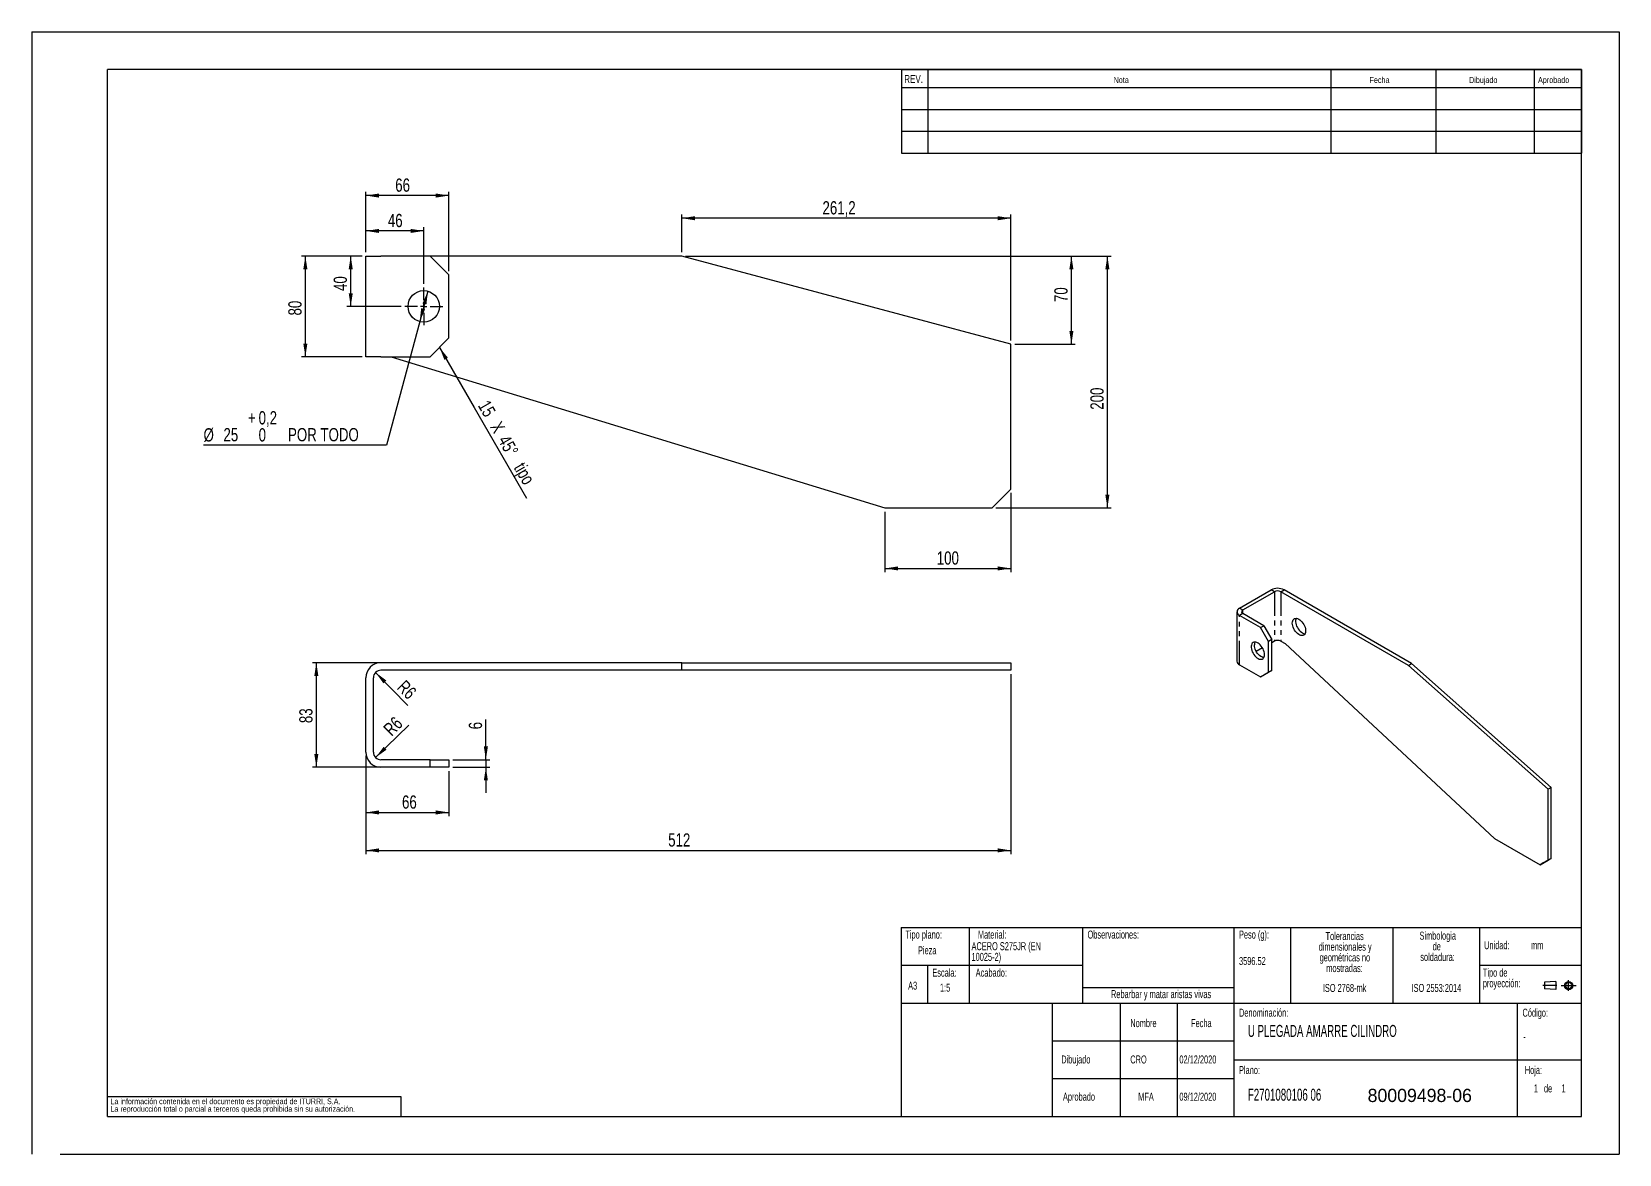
# Model space of a CAD drawing. Extents: x 0 to 1170, y 0 to 297.
# Drawn here: x 0 to 420, y 0 to 297 of the extents above; entities that cross this region are included whole.
import ezdxf

# ---------------------------------------------------------------- set-up
doc = ezdxf.new("R2010")
doc.units = 0
for name, pattern in [('SLD-CENTRADA-DOBLE', [12.7, 6.35, -1.27, 1.27, -1.27, 1.27, -1.27]), ('SLD-CENTRADA-TRAZOS-LARGOS', [19.05, 15.24, -1.27, 1.27, -1.27]), ('SLD-CONTINUA', [0])]:
    doc.linetypes.add(name, pattern=pattern)
doc.layers.get('0').update_dxf_attribs({"linetype": 'CONTINUOUS'})
doc.layers.add('FORMATO', color=7, linetype='SLD-CONTINUA')
doc.layers.add('SLD-0', color=179, linetype='SLD-CONTINUA')
doc.styles.add('SLDTEXTSTYLE0', font='TXT', dxfattribs={"width": 0.605})
doc.styles.add('SLDTEXTSTYLE1', font='TXT', dxfattribs={"width": 0.75})
doc.dimstyles.new('SLDDIMSTYLE0', dxfattribs={"dimtxt": 3.5, "dimasz": 3.5, "dimexe": 0, "dimexo": 0.0625, "dimgap": 0.875, "dimtad": 1, "dimdec": 1, "dimlfac": 3, "dimrnd": 1e-09, "dimzin": 12, "dimdsep": 46, "dimtxsty": 'SLDTEXTSTYLE1', "dimsah": 1, "dimcen": 0.09, "dimadec": 0, "dimazin": 0, "dimtfac": 1, "dimtdec": 1, "dimtofl": 0, "dimtmove": 0, "dimatfit": 3, "dimfxl": 1, "dimtolj": 1, "dimtzin": 12, "dimarcsym": 0})
doc.dimstyles.new('SLDDIMSTYLE1', dxfattribs={"dimtxt": 3.5, "dimasz": 3.5, "dimexe": 0, "dimexo": 0.0625, "dimgap": 0.875, "dimtad": 0, "dimtih": 1, "dimtoh": 1, "dimdec": 1, "dimlfac": 3, "dimrnd": 1e-09, "dimzin": 12, "dimdsep": 46, "dimtxsty": 'SLDTEXTSTYLE1', "dimsah": 1, "dimcen": 0, "dimadec": 0, "dimazin": 0, "dimtol": 1, "dimtp": 0.2, "dimtfac": 1, "dimtdec": 1, "dimtmove": 0, "dimatfit": 3, "dimfxl": 1, "dimtolj": 1, "dimarcsym": 0})
doc.dimstyles.new('SLDDIMSTYLE2', dxfattribs={"dimtxt": 3.5, "dimasz": 3.5, "dimexe": 0, "dimexo": 0.0625, "dimgap": 0.875, "dimtad": 1, "dimdec": 1, "dimlfac": 3, "dimrnd": 1e-09, "dimzin": 12, "dimdsep": 46, "dimtxsty": 'SLDTEXTSTYLE1', "dimsah": 1, "dimcen": 0, "dimadec": 0, "dimazin": 0, "dimtfac": 1, "dimtdec": 1, "dimtofl": 0, "dimtmove": 1, "dimatfit": 3, "dimfxl": 1, "dimtolj": 1, "dimtzin": 12, "dimarcsym": 0})
doc.dimstyles.new('SLDDIMSTYLE3', dxfattribs={"dimtxt": 3.5, "dimasz": 3.5, "dimexe": 0, "dimexo": 0.0625, "dimgap": 0.875, "dimtad": 1, "dimdec": 1, "dimlfac": 3, "dimrnd": 1e-09, "dimzin": 12, "dimdsep": 46, "dimtxsty": 'SLDTEXTSTYLE1', "dimsah": 1, "dimcen": 0.09, "dimadec": 0, "dimazin": 0, "dimtfac": 1, "dimtdec": 1, "dimtmove": 0, "dimatfit": 0, "dimfxl": 1, "dimtolj": 1, "dimtzin": 12, "dimarcsym": 0})

# ---------------------------------------------------------------- blocks, each defined once
blk = doc.blocks.new('BLOQUE3')
at = {"color": 7, "linetype": 'SLD-CENTRADA-TRAZOS-LARGOS'}
for p, q in [((397.92, 130.06), (394.8, 130.06)), ((398.88, 130.02), (402.16, 130.02)), ((400.52, 128.85), (400.52, 131.19))]:
    blk.add_line(p, q, dxfattribs=at)
at = {"color": 7, "linetype": 'SLD-CONTINUA'}
for p, q in [((397.68, 130.95), (395.23, 130.77)), ((395.23, 130.77), (395.23, 129.34)), ((397.68, 130.95), (397.68, 129.16)), ((397.68, 129.16), (395.23, 129.34))]:
    blk.add_line(p, q, dxfattribs=at)
for radius in [0.892, 0.713]:
    blk.add_circle((400.52, 130.02), radius, dxfattribs=at)
blk = doc.blocks.new('SW_NOTE_0')
at = {"layer": 'SLD-0', "color": 0, "attachment_point": 2, "style": 'SLDTEXTSTYLE0'}
for s, insert, char_height in [('dimensionales y', (7.54, -0.09), 2.1167), ('Tolerancias', (7.41, 2.73), 2.1167), ('geométricas no', (7.46, -2.92), 2.1167), ('mostradas:', (7.38, -5.74), 2.117)]:
    blk.add_mtext(s, dxfattribs=dict(at, insert=insert, char_height=char_height))
blk = doc.blocks.new('SW_NOTE_0_1')
at = {"layer": 'SLD-0', "color": 0, "attachment_point": 1, "style": 'SLDTEXTSTYLE0'}
for s, insert, char_height in [('Tipo de', (0, 2.73), 2.117), ('proyección:', (0, -0.09), 2.1167)]:
    blk.add_mtext(s, dxfattribs=dict(at, insert=insert, char_height=char_height))
blk = doc.blocks.new('SW_NOTE_0_2')
at = {"layer": 'SLD-0', "color": 0, "char_height": 2.117, "attachment_point": 2, "style": 'SLDTEXTSTYLE0'}
for s, insert in [('Simbologia', (7.11, 2.73)), ('de', (6.84, -0.09)), ('soldadura:', (7.06, -2.92))]:
    blk.add_mtext(s, dxfattribs=dict(at, insert=insert))
blk = doc.blocks.new('SW_NOTE_0_3')
at = {"layer": 'SLD-0', "color": 0, "attachment_point": 1, "style": 'SLDTEXTSTYLE0'}
for s, insert, char_height in [('ACERO S275JR (EN', (0, 2.73), 2.1167), ('10025-2)', (0, -0.09), 2.117)]:
    blk.add_mtext(s, dxfattribs=dict(at, insert=insert, char_height=char_height))
blk = doc.blocks.new('SW_NOTE_0_4')
at = {"layer": 'SLD-0', "color": 0, "char_height": 1.5, "attachment_point": 1, "style": 'SLDTEXTSTYLE1'}
for s, insert in [('La información contenida en el documento es propiedad de ITURRI, S.A.', (0, 1.93)), ('La reproducción total o parcial a terceros queda prohibida sin su autorización.', (0, -0.07))]:
    blk.add_mtext(s, dxfattribs=dict(at, insert=insert))
blk = doc.blocks.new('SW_NOTE_0_5')
at = {"layer": 'SLD-0', "color": 0, "attachment_point": 2, "style": 'SLDTEXTSTYLE0'}
for s, insert, char_height in [('dimensionales y', (7.54, -0.09), 2.1167), ('Tolerancias', (7.41, 2.73), 2.1167), ('geométricas no', (7.46, -2.92), 2.1167), ('mostradas:', (7.38, -5.74), 2.117)]:
    blk.add_mtext(s, dxfattribs=dict(at, insert=insert, char_height=char_height))
blk = doc.blocks.new('SW_NOTE_0_6')
at = {"layer": 'SLD-0', "color": 0, "attachment_point": 1, "style": 'SLDTEXTSTYLE0'}
for s, insert, char_height in [('Tipo de', (0, 2.73), 2.117), ('proyección:', (0, -0.09), 2.1167)]:
    blk.add_mtext(s, dxfattribs=dict(at, insert=insert, char_height=char_height))
blk = doc.blocks.new('SW_NOTE_0_7')
at = {"layer": 'SLD-0', "color": 0, "char_height": 2.117, "attachment_point": 2, "style": 'SLDTEXTSTYLE0'}
for s, insert in [('Simbologia', (7.11, 2.73)), ('de', (6.84, -0.09)), ('soldadura:', (7.06, -2.92))]:
    blk.add_mtext(s, dxfattribs=dict(at, insert=insert))
blk = doc.blocks.new('SW_NOTE_0_8')
at = {"layer": 'SLD-0', "color": 0, "attachment_point": 1, "style": 'SLDTEXTSTYLE0'}
for s, insert, char_height in [('ACERO S275JR (EN', (0, 2.73), 2.1167), ('10025-2)', (0, -0.09), 2.117)]:
    blk.add_mtext(s, dxfattribs=dict(at, insert=insert, char_height=char_height))
blk = doc.blocks.new('SW_NOTE_0_9')
at = {"layer": 'SLD-0', "color": 0, "char_height": 1.5, "attachment_point": 1, "style": 'SLDTEXTSTYLE1'}
for s, insert in [('La información contenida en el documento es propiedad de ITURRI, S.A.', (0, 1.93)), ('La reproducción total o parcial a terceros queda prohibida sin su autorización.', (0, -0.07))]:
    blk.add_mtext(s, dxfattribs=dict(at, insert=insert))
blk = doc.blocks.new('_D')
at = {"layer": 'FORMATO', "color": 7, "transparency": 16777216}
for p, q in [((88.39, 238.66), (88.39, 254.66)), ((110.39, 253.66), (88.39, 253.66)), ((110.39, 233.66), (110.39, 254.66))]:
    blk.add_line(p, q, dxfattribs=at)
for points in [[(88.39, 253.66), (91.89, 253.12), (91.89, 254.2)], [(110.39, 253.66), (106.89, 254.2), (106.89, 253.12)]]:
    blk.add_solid(points, dxfattribs=at)
at = {"layer": 'FORMATO', "color": 7, "transparency": 16777216, "insert": (96.17, 258.17), "char_height": 3.5, "attachment_point": 1, "style": 'SLDTEXTSTYLE1'}
blk.add_mtext('66', dxfattribs=at)
blk = doc.blocks.new('_D_1')
at = {"layer": 'FORMATO', "color": 7, "transparency": 16777216}
for p, q in [((87.39, 237.66), (71.39, 237.66)), ((72.39, 211), (72.39, 237.66)), ((87.39, 211), (71.39, 211))]:
    blk.add_line(p, q, dxfattribs=at)
for points in [[(72.39, 237.66), (71.85, 234.16), (72.93, 234.16)], [(72.39, 211), (72.93, 214.5), (71.85, 214.5)]]:
    blk.add_solid(points, dxfattribs=at)
at = {"layer": 'FORMATO', "color": 7, "transparency": 16777216, "insert": (67.88, 221.93), "char_height": 3.5, "attachment_point": 1, "rotation": 90, "style": 'SLDTEXTSTYLE1'}
blk.add_mtext('80', dxfattribs=at)
blk = doc.blocks.new('_D_2')
at = {"layer": 'FORMATO', "color": 7, "transparency": 16777216}
for p, q in [((87.39, 237.66), (83.39, 237.66)), ((84.39, 224.33), (84.39, 237.66)), ((97.72, 224.33), (83.39, 224.33))]:
    blk.add_line(p, q, dxfattribs=at)
for points in [[(84.39, 237.66), (83.85, 234.16), (84.93, 234.16)], [(84.39, 224.33), (84.93, 227.83), (83.85, 227.83)]]:
    blk.add_solid(points, dxfattribs=at)
at = {"layer": 'FORMATO', "color": 7, "transparency": 16777216, "insert": (79.88, 228.41), "char_height": 3.5, "attachment_point": 1, "rotation": 90, "style": 'SLDTEXTSTYLE1'}
blk.add_mtext('40', dxfattribs=at)
blk = doc.blocks.new('_D_3')
at = {"layer": 'FORMATO', "color": 7, "transparency": 16777216}
for p, q in [((88.39, 238.66), (88.39, 245.3)), ((103.72, 244.3), (88.39, 244.3)), ((103.72, 230.33), (103.72, 245.3))]:
    blk.add_line(p, q, dxfattribs=at)
for points in [[(88.39, 244.3), (91.89, 243.76), (91.89, 244.84)], [(103.72, 244.3), (100.22, 244.84), (100.22, 243.76)]]:
    blk.add_solid(points, dxfattribs=at)
at = {"layer": 'FORMATO', "color": 7, "transparency": 16777216, "insert": (94.22, 248.81), "char_height": 3.5, "attachment_point": 1, "style": 'SLDTEXTSTYLE1'}
blk.add_mtext('46', dxfattribs=at)
blk = doc.blocks.new('_D_4')
at = {"layer": 'FORMATO', "transparency": 16777216}
for p, q in [((104.8, 228.35), (102.64, 220.3)), ((102.64, 220.3), (93.87, 187.58)), ((93.87, 187.58), (45.45, 187.58))]:
    blk.add_line(p, q, dxfattribs=at)
for points in [[(104.8, 228.35), (103.38, 225.11), (104.42, 224.83)], [(102.64, 220.3), (104.07, 223.55), (103.03, 223.82)]]:
    blk.add_solid(points, dxfattribs=at)
at = {"layer": 'FORMATO', "transparency": 16777216, "char_height": 3.5, "attachment_point": 1, "style": 'SLDTEXTSTYLE1'}
for s, insert in [('+', (57.19, 196.61)), ('0,2', (60.02, 196.61)), ('%%c', (45.45, 192.09)), ('25', (50.72, 192.14)), ('0', (60.02, 192.09)), ('POR TODO', (67.8, 192.14))]:
    blk.add_mtext(s, dxfattribs=dict(at, insert=insert))
blk = doc.blocks.new('SW_CHAMFER_DIMENSION_0')
at = {"layer": 'FORMATO', "color": 0}
for p, q in [((-9.17, 15.9), (0, 0)), ((0, 0), (13.84, -23.98))]:
    blk.add_line(p, q, dxfattribs=at)
blk.add_solid([(-9.17, 15.9), (-7.89, 12.6), (-6.95, 13.14)], dxfattribs=at)
at = {"layer": 'FORMATO', "color": 0, "char_height": 3.5, "attachment_point": 1, "rotation": 300, "style": 'SLDTEXTSTYLE1'}
for s, insert in [('15', (3.91, 2.26)), ('X', (7.15, -3.36)), ('45°', (9.21, -6.93)), ('tipo', (13.38, -14.16))]:
    blk.add_mtext(s, dxfattribs=dict(at, insert=insert))
blk = doc.blocks.new('_D_5')
at = {"layer": 'FORMATO', "color": 7, "transparency": 16777216}
for p, q in [((172.97, 237.66), (276.06, 237.66)), ((275.06, 214.33), (275.06, 237.66)), ((260.06, 214.33), (276.06, 214.33))]:
    blk.add_line(p, q, dxfattribs=at)
for points in [[(275.06, 237.66), (274.52, 234.16), (275.59, 234.16)], [(275.06, 214.33), (275.59, 217.83), (274.52, 217.83)]]:
    blk.add_solid(points, dxfattribs=at)
at = {"layer": 'FORMATO', "color": 7, "transparency": 16777216, "insert": (270.54, 225.48), "char_height": 3.5, "attachment_point": 1, "rotation": 90, "style": 'SLDTEXTSTYLE1'}
blk.add_mtext('70', dxfattribs=at)
blk = doc.blocks.new('_D_6')
at = {"layer": 'FORMATO', "color": 7, "transparency": 16777216}
for p, q in [((259.06, 175), (259.06, 154)), ((225.72, 170), (225.72, 154)), ((225.72, 155), (259.06, 155))]:
    blk.add_line(p, q, dxfattribs=at)
for points in [[(225.72, 155), (229.22, 154.46), (229.22, 155.53)], [(259.06, 155), (255.56, 155.53), (255.56, 154.46)]]:
    blk.add_solid(points, dxfattribs=at)
at = {"layer": 'FORMATO', "color": 7, "transparency": 16777216, "insert": (239.44, 159.51), "char_height": 3.5, "attachment_point": 1, "style": 'SLDTEXTSTYLE1'}
blk.add_mtext('100', dxfattribs=at)
blk = doc.blocks.new('_D_7')
at = {"layer": 'FORMATO', "color": 7, "transparency": 16777216}
for p, q in [((171.97, 238.66), (171.97, 248.66)), ((259.06, 215.33), (259.06, 248.66)), ((259.06, 247.66), (171.97, 247.66))]:
    blk.add_line(p, q, dxfattribs=at)
for points in [[(171.97, 247.66), (175.47, 247.12), (175.47, 248.2)], [(259.06, 247.66), (255.56, 248.2), (255.56, 247.12)]]:
    blk.add_solid(points, dxfattribs=at)
at = {"layer": 'FORMATO', "color": 7, "transparency": 16777216, "insert": (209.2, 252.17), "char_height": 3.5, "attachment_point": 1, "style": 'SLDTEXTSTYLE1'}
blk.add_mtext('261,2', dxfattribs=at)
blk = doc.blocks.new('_D_8')
at = {"layer": 'FORMATO', "color": 7, "transparency": 16777216}
for p, q in [((172.97, 237.66), (285.58, 237.66)), ((284.58, 171), (284.58, 237.66)), ((255.06, 171), (285.58, 171))]:
    blk.add_line(p, q, dxfattribs=at)
for points in [[(284.58, 237.66), (284.04, 234.16), (285.12, 234.16)], [(284.58, 171), (285.12, 174.5), (284.04, 174.5)]]:
    blk.add_solid(points, dxfattribs=at)
at = {"layer": 'FORMATO', "color": 7, "transparency": 16777216, "insert": (280.07, 196.99), "char_height": 3.5, "attachment_point": 1, "rotation": 90, "style": 'SLDTEXTSTYLE1'}
blk.add_mtext('200', dxfattribs=at)
blk = doc.blocks.new('SW_CENTERMARKSYMBOL_0')
at = {"layer": 'FORMATO', "color": 0}
for p, q in [((0, 1.67), (0, 5)), ((-1.67, 0), (-5, 0)), ((0, 0), (-0.83, 0)), ((0, 0), (0, 0.83)), ((0, 0), (0, -0.83)), ((0, 0), (0.83, 0)), ((1.67, 0), (5, 0)), ((0, -1.67), (0, -5))]:
    blk.add_line(p, q, dxfattribs=at)
blk = doc.blocks.new('_D_9')
at = {"layer": 'FORMATO', "color": 7, "transparency": 16777216}
for p, q in [((98.56, 130.06), (74.29, 130.06)), ((75.29, 130.06), (75.29, 102.39)), ((98.56, 102.39), (74.29, 102.39))]:
    blk.add_line(p, q, dxfattribs=at)
for points in [[(75.29, 130.06), (74.76, 126.56), (75.83, 126.56)], [(75.29, 102.39), (75.83, 105.89), (74.76, 105.89)]]:
    blk.add_solid(points, dxfattribs=at)
at = {"layer": 'FORMATO', "color": 7, "transparency": 16777216, "insert": (70.78, 114.07), "char_height": 3.5, "attachment_point": 1, "rotation": 90, "style": 'SLDTEXTSTYLE1'}
blk.add_mtext('83', dxfattribs=at)
blk = doc.blocks.new('_D_10')
at = {"layer": 'FORMATO', "color": 7, "transparency": 16777216}
for p, q in [((88.39, 105.39), (88.39, 89.43)), ((110.39, 101.39), (110.39, 89.43)), ((88.39, 90.43), (110.39, 90.43))]:
    blk.add_line(p, q, dxfattribs=at)
for points in [[(88.39, 90.43), (91.89, 89.89), (91.89, 90.97)], [(110.39, 90.43), (106.89, 90.97), (106.89, 89.89)]]:
    blk.add_solid(points, dxfattribs=at)
at = {"layer": 'FORMATO', "color": 7, "transparency": 16777216, "insert": (97.96, 94.94), "char_height": 3.5, "attachment_point": 1, "style": 'SLDTEXTSTYLE1'}
blk.add_mtext('66', dxfattribs=at)
blk = doc.blocks.new('_D_11')
at = {"layer": 'FORMATO', "color": 7, "transparency": 16777216}
blk.add_line((90.98, 104.98), (99.76, 113.55), dxfattribs=at)
blk.add_solid([(90.98, 104.98), (93.86, 107.04), (93.1, 107.81)], dxfattribs=at)
at = {"layer": 'FORMATO', "color": 7, "transparency": 16777216, "insert": (92.74, 112.9), "char_height": 3.5, "attachment_point": 1, "rotation": 45, "style": 'SLDTEXTSTYLE1'}
blk.add_mtext('R6', dxfattribs=at)
blk = doc.blocks.new('_D_12')
at = {"layer": 'FORMATO', "color": 7, "transparency": 16777216}
blk.add_line((90.97, 127.47), (99.54, 118.73), dxfattribs=at)
blk.add_solid([(90.97, 127.47), (93.04, 124.59), (93.81, 125.35)], dxfattribs=at)
at = {"layer": 'FORMATO', "color": 7, "transparency": 16777216, "insert": (98.88, 125.75), "char_height": 3.5, "attachment_point": 1, "rotation": 315.1567, "style": 'SLDTEXTSTYLE1'}
blk.add_mtext('R6', dxfattribs=at)
blk = doc.blocks.new('_D_13')
at = {"layer": 'FORMATO', "color": 7, "transparency": 16777216}
for p, q in [((120.15, 104.39), (120.15, 115.01)), ((111.39, 104.39), (121.15, 104.39)), ((111.39, 102.39), (121.15, 102.39)), ((120.15, 104.39), (120.15, 102.39)), ((120.15, 102.39), (120.15, 95.66))]:
    blk.add_line(p, q, dxfattribs=at)
for points in [[(120.15, 104.39), (120.68, 107.89), (119.61, 107.89)], [(120.15, 102.39), (119.61, 98.89), (120.68, 98.89)]]:
    blk.add_solid(points, dxfattribs=at)
at = {"layer": 'FORMATO', "color": 7, "transparency": 16777216, "insert": (115.63, 112.43), "char_height": 3.5, "attachment_point": 1, "rotation": 90, "style": 'SLDTEXTSTYLE1'}
blk.add_mtext('6', dxfattribs=at)
blk = doc.blocks.new('_D_14')
at = {"layer": 'FORMATO', "color": 7, "transparency": 16777216}
for p, q in [((259.06, 127.06), (259.06, 79.39)), ((88.39, 105.39), (88.39, 79.39)), ((88.39, 80.39), (259.06, 80.39))]:
    blk.add_line(p, q, dxfattribs=at)
for points in [[(88.39, 80.39), (91.89, 79.86), (91.89, 80.93)], [(259.06, 80.39), (255.56, 80.93), (255.56, 79.86)]]:
    blk.add_solid(points, dxfattribs=at)
at = {"layer": 'FORMATO', "color": 7, "transparency": 16777216, "insert": (168.38, 84.91), "char_height": 3.5, "attachment_point": 1, "style": 'SLDTEXTSTYLE1'}
blk.add_mtext('512', dxfattribs=at)

msp = doc.modelspace()

# ---------------------------------------------------------------- linework, layer by layer
at = {"color": 7, "linetype": 'SLD-CONTINUA'}
for p, q in [((0, 297), (420, 297)), ((0, 297), (0, -0.001)), ((420, 297), (420, 0)), ((410, 287), (20, 287)), ((20, 10), (20, 287)), ((410, 10), (410, 287)), ((88.389, 210.996), (88.389, 237.663)), ((88.389, 237.663), (92.389, 237.663)), ((105.389, 237.663), (92.389, 237.663)), ((110.389, 232.663), (105.389, 237.663)), ((171.975, 237.663), (105.389, 237.663)), ((259.056, 214.33), (171.975, 237.663)), ((110.389, 215.996), (110.389, 232.663)), ((105.389, 210.996), (110.389, 215.996)), ((259.056, 175.996), (259.056, 214.33)), ((92.389, 210.996), (88.389, 210.996)), ((92.389, 210.996), (105.389, 210.996)), ((95.056, 210.996), (225.723, 170.996)), ((254.056, 170.996), (259.056, 175.996)), ((225.723, 170.996), (254.056, 170.996)), ((319.571, 144.504), (327.914, 149.321)), ((320.419, 144.014), (328.763, 148.831)), ((364.225, 129.338), (330.46, 148.831)), ((365.074, 129.828), (331.309, 149.321)), ((318.868, 143.524), (318.868, 130.459)), ((325.935, 139.85), (320.419, 143.034)), ((325.086, 139.36), (319.571, 142.544)), ((325.086, 139.36), (325.935, 139.85)), ((327.207, 135.686), (325.086, 139.36)), ((325.935, 139.85), (328.056, 136.176)), ((328.056, 136.176), (327.207, 135.686)), ((327.207, 127.521), (327.207, 135.686)), ((328.056, 128.011), (328.056, 136.176)), ((328.763, 135.766), (328.056, 135.358)), ((330.46, 135.766), (331.591, 135.113)), ((331.591, 135.113), (387.029, 83.513)), ((325.629, 133.957), (323.978, 133.004)), ((88.389, 106.394), (88.389, 126.061)), ((90.389, 106.394), (90.389, 126.061)), ((171.975, 130.061), (92.389, 130.061)), ((171.975, 128.061), (92.389, 128.061)), ((171.975, 128.061), (171.975, 130.061)), ((171.975, 130.061), (259.056, 130.061)), ((259.056, 128.061), (171.975, 128.061)), ((259.056, 130.061), (259.056, 128.061)), ((319.571, 129.48), (325.086, 126.296)), ((325.086, 126.296), (327.207, 127.521)), ((325.935, 126.786), (325.086, 126.296)), ((328.056, 128.011), (325.935, 126.786)), ((327.207, 127.521), (328.056, 128.011)), ((364.225, 129.338), (365.074, 129.828)), ((401.171, 96.579), (364.225, 129.338)), ((365.074, 129.828), (402.019, 97.069)), ((105.389, 104.394), (92.389, 104.394)), ((105.389, 102.394), (92.389, 102.394)), ((105.389, 102.394), (105.389, 104.394)), ((105.389, 104.394), (110.389, 104.394)), ((110.389, 102.394), (105.389, 102.394)), ((110.389, 104.394), (110.389, 102.394)), ((402.019, 97.069), (401.171, 96.579)), ((402.019, 78.288), (402.019, 97.069)), ((401.171, 77.798), (401.171, 96.579)), ((387.029, 83.513), (399.049, 76.573)), ((399.049, 76.573), (401.171, 77.798)), ((399.898, 77.063), (399.049, 76.573)), ((402.019, 78.288), (399.898, 77.063)), ((401.171, 77.798), (402.019, 78.288)), ((230, 60), (410, 60)), ((230, 60), (230, 10)), ((20, 10), (410, 10)), ((7.531, 0), (420, 0))]:
    msp.add_line(p, q, dxfattribs=at)
at = {"color": 8, "linetype": 'SLD-CENTRADA-DOBLE'}
for p, q in [((328.763, 148.831), (327.914, 149.321)), ((328.763, 148.831), (328.763, 135.766)), ((330.46, 148.831), (331.309, 149.321)), ((330.46, 148.831), (330.46, 135.766)), ((319.571, 144.504), (320.419, 144.014)), ((320.419, 143.034), (319.571, 142.544)), ((320.419, 143.034), (320.419, 144.014)), ((319.571, 129.48), (319.571, 142.544))]:
    msp.add_line(p, q, dxfattribs=at)
at = {"color": 7, "linetype": 'SLD-CONTINUA', "flags": 128}
for points in [[(319.571, 144.504), (319.302, 144.319), (319.092, 144.11), (318.949, 143.883), (318.877, 143.645), (318.877, 143.403), (318.949, 143.165), (319.092, 142.939), (319.302, 142.729), (319.571, 142.544)], [(333.501, 140.543), (333.526, 140.873), (333.602, 141.165), (333.725, 141.409), (333.893, 141.599), (334.1, 141.729), (334.341, 141.796), (334.609, 141.797), (334.896, 141.733), (335.193, 141.605), (335.493, 141.418), (335.786, 141.176), (336.064, 140.886), (336.319, 140.557), (336.545, 140.198), (336.733, 139.82), (336.879, 139.434), (336.979, 139.049), (337.03, 138.679), (337.03, 138.333), (336.979, 138.021), (336.879, 137.752), (336.733, 137.534), (336.545, 137.373), (336.319, 137.275), (336.064, 137.24), (335.786, 137.272), (335.493, 137.368), (335.193, 137.526), (334.896, 137.742), (334.609, 138.009), (334.341, 138.319), (334.1, 138.664), (333.893, 139.034), (333.725, 139.418), (333.602, 139.805), (333.526, 140.183), (333.501, 140.543)], [(334.517, 141.804), (334.506, 141.783), (334.406, 141.514), (334.355, 141.202), (334.355, 140.856), (334.406, 140.486), (334.506, 140.102), (334.652, 139.715), (334.841, 139.337), (335.066, 138.978), (335.321, 138.649), (335.599, 138.359), (335.892, 138.117), (336.192, 137.93), (336.489, 137.802), (336.776, 137.738), (336.868, 137.731)], [(326.147, 132.216), (326.121, 132.575), (326.046, 132.954), (325.922, 133.341), (325.754, 133.725), (325.547, 134.094), (325.306, 134.439), (325.038, 134.75), (324.751, 135.017), (324.454, 135.232), (324.154, 135.391), (323.861, 135.487), (323.583, 135.518), (323.328, 135.484), (323.103, 135.385), (322.914, 135.225), (322.768, 135.007), (322.668, 134.738), (322.617, 134.426), (322.617, 134.08), (322.668, 133.709), (322.768, 133.325), (322.914, 132.939), (323.103, 132.561), (323.328, 132.202), (323.583, 131.873), (323.861, 131.583), (324.154, 131.341), (324.454, 131.153), (324.751, 131.026), (325.038, 130.962), (325.306, 130.963), (325.547, 131.03), (325.754, 131.16), (325.922, 131.35), (326.046, 131.594), (326.121, 131.885), (326.147, 132.216)], [(325.979, 131.445), (325.745, 131.475), (325.452, 131.572), (325.152, 131.73), (324.855, 131.946), (324.568, 132.212), (324.301, 132.523), (324.059, 132.868), (323.852, 133.238), (323.684, 133.621), (323.561, 134.008), (323.485, 134.387), (323.46, 134.747)]]:
    msp.add_lwpolyline(points, dxfattribs=at)
at = {"color": 7, "linetype": 'SLD-CONTINUA'}
msp.add_circle((103.723, 224.33), 4.167, dxfattribs=at)
for centre, radius, start, end in [((329.611, 146.063), 3.673, 62.48054, 117.51946), ((329.611, 147.193), 1.844, 62.60967, 117.39033), ((320.605, 143.524), 0.524, 110.78342, 249.21658), ((325.073, 134.799), 1.615, 153.57848, 181.87219), ((329.611, 134.128), 1.844, 62.60967, 117.39033), ((320.038, 130.557), 1.175, 184.78227, 246.53787), ((92.389, 126.061), 4, 90, 180), ((92.389, 126.061), 2, 90, 180), ((92.389, 106.394), 4, 180, 270), ((92.389, 106.394), 2, 180, 270)]:
    msp.add_arc(centre, radius, start, end, dxfattribs=at)
at = {"layer": 'FORMATO'}
for p, q in [((230.091, 287), (410, 287)), ((230.091, 287), (230.091, 264.866)), ((237.034, 287), (237.034, 264.866)), ((343.657, 287), (343.657, 264.866)), ((371.462, 287), (371.462, 264.866)), ((397.513, 287), (397.513, 264.866)), ((410, 287), (410, 264.866)), ((230.091, 282.266), (410, 282.266)), ((230.091, 276.466), (410, 276.466)), ((230.091, 270.666), (410, 270.666)), ((230.091, 264.866), (410, 264.866))]:
    msp.add_line(p, q, dxfattribs=at)
at = {"layer": 'SLD-0'}
for p, q in [((248, 60), (248, 40)), ((278, 60), (278, 40)), ((318, 60), (318, 40)), ((333, 60), (333, 40)), ((360.082, 60), (360.082, 40)), ((383, 60), (383, 40)), ((230, 50), (248, 50)), ((237, 50), (237, 40)), ((248, 50), (278, 50)), ((383, 50), (410, 50)), ((278, 44.158), (318, 44.158)), ((230, 40), (410, 40)), ((270, 40), (270, 10)), ((288, 40), (288, 10)), ((303, 40), (303, 10)), ((318, 40), (318, 10)), ((393, 40), (393, 10)), ((270, 30), (318, 30)), ((318, 25), (393, 25)), ((393, 25), (410, 25)), ((270, 20), (318, 20)), ((20.002, 15.245), (97.629, 15.245)), ((97.629, 15.245), (97.629, 10))]:
    msp.add_line(p, q, dxfattribs=at)

# ---------------------------------------------------------------- block references
at = {"color": 7, "linetype": 'Continuous', "xscale": 1.2, "yscale": 1.2, "zscale": 1.2}
msp.add_blockref('BLOQUE3', (-74.011, -111.408), dxfattribs=at)
msp.add_blockref('BLOQUE3', (-74.011, -111.408), dxfattribs=at)
at = {"layer": 'FORMATO', "color": 7}
msp.add_blockref('SW_CENTERMARKSYMBOL_0', (103.723, 224.33), dxfattribs=at)
at = {"layer": 'FORMATO'}
msp.add_blockref('SW_CHAMFER_DIMENSION_0', (117.057, 197.597), dxfattribs=at)
at = {"layer": 'SLD-0'}
for name, p in [('SW_NOTE_0', (339.945, 56.056)), ('SW_NOTE_0_5', (339.945, 56.056)), ('SW_NOTE_0_2', (364.873, 56.166)), ('SW_NOTE_0_7', (364.873, 56.166)), ('SW_NOTE_0_3', (248.635, 53.377)), ('SW_NOTE_0_8', (248.635, 53.377)), ('SW_NOTE_0_1', (383.914, 46.391)), ('SW_NOTE_0_6', (383.914, 46.391)), ('SW_NOTE_0_4', (20.838, 12.819)), ('SW_NOTE_0_9', (20.838, 12.819))]:
    msp.add_blockref(name, p, dxfattribs=at)

# ---------------------------------------------------------------- texts
at = {"insert": (353.43, 17.317), "char_height": 3.5, "width": 30.0125, "attachment_point": 1}
msp.add_mtext('80009498-06', dxfattribs=at)
at = {"layer": 'FORMATO', "attachment_point": 1, "style": 'SLDTEXTSTYLE1'}
for s, insert, char_height in [('REV.', (230.836, 285.552), 2.1167), ('Nota', (286.224, 285.026), 1.5875), ('Fecha', (353.926, 285.026), 1.5875), ('Dibujado', (380.261, 285.026), 1.5875), ('Aprobado', (398.51, 285.026), 1.5875)]:
    msp.add_mtext(s, dxfattribs=dict(at, insert=insert, char_height=char_height))
at = {"layer": 'SLD-0', "style": 'SLDTEXTSTYLE0'}
for s, insert, char_height, attachment_point in [('Tipo plano:', (231.129, 59.181), 2.11667, 1), ('Tipo plano:', (231.129, 59.181), 2.11667, 1), ('Material:', (250.33, 59.181), 2.1167, 1), ('Material:', (250.33, 59.181), 2.1167, 1), ('Observaciones:', (279.339, 59.181), 2.11667, 1), ('Observaciones:', (279.339, 59.181), 2.11667, 1), ('Peso (g):', (319.403, 59.181), 2.1167, 1), ('Peso (g):', (319.403, 59.181), 2.1167, 1), ('Pieza', (234.473, 55.019), 2.1167, 1), ('Pieza', (234.473, 55.019), 2.1167, 1), ('Unidad:', (384.246, 56.371), 2.1167, 1), ('Unidad:', (384.246, 56.371), 2.1167, 1), ('mm', (396.662, 56.371), 2.1167, 1), ('mm', (396.662, 56.371), 2.1167, 1), ('3596.52', (319.403, 52.181), 2.1167, 1), ('3596.52', (319.403, 52.181), 2.1167, 1), ('Escala:', (238.263, 49.101), 2.1167, 1), ('Escala:', (238.263, 49.101), 2.1167, 1), ('Acabado:', (249.738, 49.101), 2.1167, 1), ('Acabado:', (249.738, 49.101), 2.1167, 1), ('A3', (231.859, 45.674), 2.1167, 1), ('A3', (231.859, 45.674), 2.1167, 1), ('1:5', (240.29, 45.135), 2.1167, 1), ('1:5', (240.29, 45.135), 2.1167, 1), ('Rebarbar y matar aristas vivas', (298.785, 43.424), 2.11667, 2), ('Rebarbar y matar aristas vivas', (298.785, 43.424), 2.11667, 2), ('ISO 2768-mk', (347.337, 45.06), 2.11667, 2), ('ISO 2768-mk', (347.337, 45.06), 2.11667, 2), ('ISO 2553:2014', (371.625, 45.06), 2.11667, 2), ('ISO 2553:2014', (371.625, 45.06), 2.11667, 2), ('Denominación:', (319.403, 38.514), 2.11667, 1), ('Denominación:', (319.403, 38.514), 2.11667, 1), ('Código:', (394.398, 38.514), 2.1167, 1), ('Código:', (394.398, 38.514), 2.1167, 1), ('Nombre', (290.638, 35.755), 2.1167, 1), ('Nombre', (290.638, 35.755), 2.1167, 1), ('Fecha', (306.708, 35.755), 2.1167, 1), ('Fecha', (306.708, 35.755), 2.1167, 1), ('U PLEGADA AMARRE CILINDRO', (321.739, 34.217), 3.175, 1), ('U PLEGADA AMARRE CILINDRO', (321.739, 34.217), 3.175, 1), ('-', (394.586, 32.193), 2.117, 1), ('-', (394.586, 32.193), 2.117, 1), ('Dibujado', (272.373, 26.14), 2.1167, 1), ('Dibujado', (272.373, 26.14), 2.1167, 1), ('CRO', (290.638, 26.14), 2.1167, 1), ('02/12/2020', (303.629, 26.14), 2.1167, 1), ('Plano:', (319.403, 23.338), 2.1167, 1), ('Plano:', (319.403, 23.338), 2.1167, 1), ('Hoja:', (395.014, 23.338), 2.1167, 1), ('Hoja:', (395.014, 23.338), 2.1167, 1), ('F2701080106 06', (321.739, 17.347), 3.175, 1), ('F2701080106 06', (321.739, 17.347), 3.175, 1), ('1', (397.413, 18.475), 2.117, 1), ('1', (397.413, 18.475), 2.117, 1), ('1', (397.413, 18.475), 2.117, 1), ('1', (397.413, 18.475), 2.117, 1), ('de', (400.078, 18.475), 2.1167, 1), ('de', (400.078, 18.475), 2.1167, 1), ('de', (400.078, 18.475), 2.1167, 1), ('de', (400.078, 18.475), 2.1167, 1), ('1', (404.731, 18.475), 2.117, 1), ('1', (404.731, 18.475), 2.117, 1), ('1', (404.731, 18.475), 2.117, 1), ('1', (404.731, 18.475), 2.117, 1), ('Aprobado', (272.825, 16.282), 2.1167, 1), ('Aprobado', (272.825, 16.282), 2.1167, 1), ('MFA', (292.735, 16.282), 2.1167, 1), ('09/12/2020', (303.629, 16.282), 2.1167, 1)]:
    msp.add_mtext(s, dxfattribs=dict(at, insert=insert, char_height=char_height, attachment_point=attachment_point))

# ---------------------------------------------------------------- dimensions: what is measured, and where the dimension line sits
at = {"layer": 'FORMATO', "color": 7}
for base, p1, p2, angle, dimstyle, picture, middle in [((88.389, 253.663), (110.389, 232.663), (88.389, 237.663), 0, 'SLDDIMSTYLE0', '_D', (98.751, 253.663)), ((88.389, 244.302), (103.723, 229.33), (88.389, 237.663), 0, 'SLDDIMSTYLE0', '_D_3', (96.81, 244.302)), ((72.389, 237.663), (88.389, 210.996), (88.389, 237.663), 90, 'SLDDIMSTYLE0', '_D_1', (72.389, 224.518)), ((84.389, 237.663), (98.723, 224.33), (88.389, 237.663), 90, 'SLDDIMSTYLE0', '_D_2', (84.389, 230.996)), ((275.056, 237.663), (259.056, 214.33), (171.975, 237.663), 90, 'SLDDIMSTYLE0', '_D_5', (275.056, 228.066)), ((284.58, 237.663), (254.056, 170.996), (171.975, 237.663), 90, 'SLDDIMSTYLE0', '_D_8', (284.58, 200.873)), ((75.294, 102.394), (99.556, 130.061), (99.556, 102.394), 90, 'SLDDIMSTYLE0', '_D_9', (75.294, 116.657)), ((259.056, 80.394), (88.389, 106.394), (259.056, 128.061), 0, 'SLDDIMSTYLE0', '_D_14', (172.261, 80.394)), ((120.145, 102.394), (110.389, 104.394), (110.389, 102.394), 90, 'SLDDIMSTYLE3', '_D_13', (120.145, 113.722)), ((110.389, 90.433), (88.389, 106.394), (110.389, 102.394), 0, 'SLDDIMSTYLE0', '_D_10', (100.55, 90.433))]:
    dim = msp.add_linear_dim(base=base, p1=p1, p2=p2, angle=angle, dimstyle=dimstyle, dxfattribs=at)
    dim.commit()
    dim.dimension.update_dxf_attribs({"geometry": picture, "text_midpoint": middle, "dimtype": 160})
for base, p1, p2, picture, middle in [((171.975, 247.663), (259.056, 214.33), (171.975, 237.663), '_D_7', (215.016, 247.663)), ((259.056, 154.996), (225.723, 170.996), (259.056, 175.996), '_D_6', (243.316, 154.996))]:
    dim = msp.add_linear_dim(base=base, p1=p1, p2=p2, dimstyle='SLDDIMSTYLE0', dxfattribs=at)
    dim.commit()
    dim.dimension.update_dxf_attribs({"geometry": picture, "text_midpoint": middle, "dimtype": 160})
at = {"layer": 'FORMATO'}
dim = msp.add_diameter_dim_2p(p1=(102.644, 220.305), p2=(104.801, 228.354), text='<> POR TODO', dimstyle='SLDDIMSTYLE1', dxfattribs=at)
dim.commit()
dim.dimension.update_dxf_attribs({"geometry": '_D_4', "text_midpoint": (68.867, 192.102), "dimtype": 163})
at = {"layer": 'FORMATO', "color": 7}
for center, mpoint, picture, middle in [((92.389, 126.061), (90.971, 127.471), '_D_12', (98.047, 120.434)), ((92.389, 106.394), (90.975, 104.98), '_D_11', (98.047, 112.051))]:
    dim = msp.add_radius_dim(center=center, mpoint=mpoint, dimstyle='SLDDIMSTYLE2', dxfattribs=at)
    dim.commit()
    dim.dimension.update_dxf_attribs({"geometry": picture, "text_midpoint": middle, "dimtype": 164})

doc.saveas('drawing.dxf')
